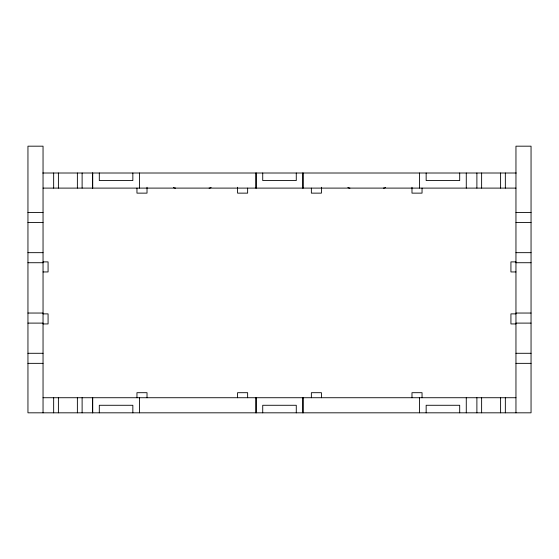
<?xml version="1.0" encoding="UTF-8"?>
<svg xmlns="http://www.w3.org/2000/svg" width="559" height="559" viewBox="0 0 559 559"><rect width="100%" height="100%" fill="white"/><g stroke="black" fill="none" stroke-linecap="round" stroke-linejoin="round"><path stroke-width="0.84" d="M42.729 173.01L516.278 173.01M43.043 188.103L515.957 188.103M27.95 212.42L43.043 212.42M515.957 212.42L531.05 212.42M27.95 222.482L43.043 222.482M515.957 222.482L531.05 222.482M27.95 252.668L43.043 252.668M515.957 252.668L531.05 252.668M43.043 261.892L48.074 261.892L48.074 271.953L43.043 271.953M515.957 261.892L510.926 261.892L510.926 271.953L515.957 271.953M27.95 262.73L43.043 262.73M515.957 262.73L531.05 262.73M27.95 313.04L43.043 313.04M515.957 313.04L531.05 313.04M43.043 313.878L48.074 313.878L48.074 323.94L43.043 323.94M515.957 313.878L510.926 313.878L510.926 323.94L515.957 323.94M27.95 323.102L43.043 323.102M515.957 323.102L531.05 323.102M27.95 353.288L43.043 353.288M515.957 353.288L531.05 353.288M27.95 363.35L43.043 363.35M515.957 363.35L531.05 363.35M43.043 397.728L515.957 397.728M515.957 412.821L515.957 146.178L531.05 146.178L531.05 412.821L27.95 412.821L27.95 146.178L43.043 146.178L43.043 412.821M505.343 173.01L505.343 188.103M505.343 397.728L505.343 412.821M500.605 173.01L500.605 188.103M500.605 397.728L500.605 412.821M481.627 173.01L481.627 188.103M481.627 397.728L481.627 412.821M476.89 173.01L476.89 188.103M476.89 397.728L476.89 412.821M466.276 173.01L466.276 188.103M466.276 397.728L466.276 412.821M459.694 173.01L459.694 180.557L426.154 180.557L426.154 173.01M459.694 412.821L459.694 405.275L426.154 405.275L426.154 412.821M422.045 188.103L422.045 193.134L411.983 193.134L411.983 187.265M422.045 397.728L422.045 392.697L411.983 392.697L411.983 397.728M419.571 173.01L419.571 188.103M419.571 397.728L419.571 412.821M321.425 187.265L321.425 193.134L311.363 193.134L311.363 188.103M321.425 397.728L321.425 392.697L311.363 392.697L311.363 397.728M303.062 173.01L303.062 188.103M303.062 397.728L303.062 412.821M302.852 173.01L302.852 188.103M302.852 397.728L302.852 412.821M296.27 173.01L296.27 180.557L262.73 180.557L262.73 173.01M296.27 412.821L296.27 405.275L262.73 405.275L262.73 412.821M256.148 173.01L256.148 188.103M256.148 397.728L256.148 412.821M255.938 173.01L255.938 188.103M255.938 397.728L255.938 412.821M247.637 188.103L247.637 193.134L237.575 193.134L237.575 187.265M247.637 397.728L247.637 392.697L237.575 392.697L237.575 397.728M147.017 187.265L147.017 193.134L136.955 193.134L136.955 188.103M147.017 397.728L147.017 392.697L136.955 392.697L136.955 397.728M139.429 173.01L139.429 188.103M139.429 397.728L139.429 412.821M132.846 173.01L132.846 180.557L99.306 180.557L99.306 173.01M132.846 412.821L132.846 405.275L99.306 405.275L99.306 412.821M92.724 173.01L92.724 188.103M92.724 397.728L92.724 412.821M92.514 173.01L92.514 188.103M92.514 397.728L92.514 412.821M82.117 173.01L82.117 188.103M82.117 397.728L82.117 412.821M77.373 173.01L77.373 188.103M77.373 397.728L77.373 412.821M58.395 173.01L58.395 188.103M58.395 397.728L58.395 412.821M53.657 173.01L53.657 188.103M53.657 397.728L53.657 412.821M175.526 188.103A3.773 3.773 0 0 1 173.465 187.489M211.134 187.489A3.773 3.773 0 0 1 209.066 188.103M349.934 188.103A3.773 3.773 0 0 1 347.873 187.489M385.542 187.489A3.773 3.773 0 0 1 383.474 188.103"/></g></svg>
